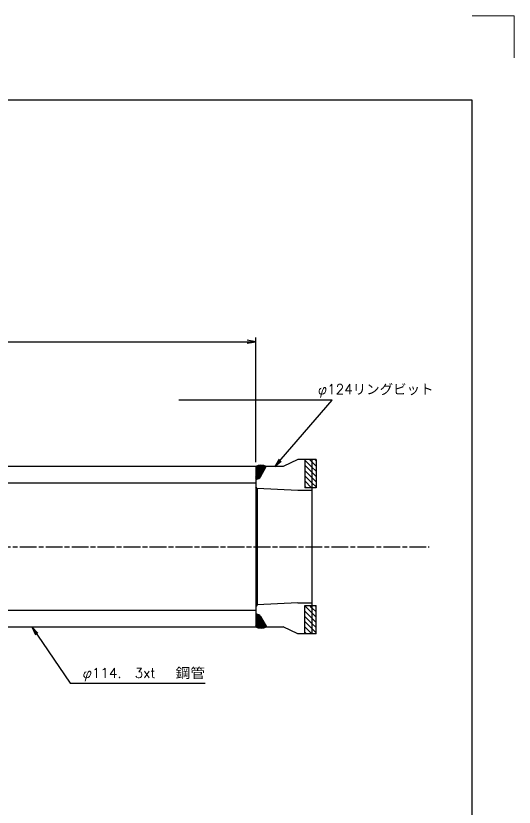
# Model space of a CAD drawing. Units: millimetres at full size, sheet at 1:1; details may follow other scales. Extents: x -1027 to 755, y 2526 to 3786.
# Drawn here: x 400 to 755, y 3222 to 3786 of the extents above; entities that cross this region are included whole.
import ezdxf
from ezdxf.enums import TextEntityAlignment as Align

# ---------------------------------------------------------------- set-up
doc = ezdxf.new("R2010")
doc.units = ezdxf.units.MM
doc.linetypes.add('CHAIN', pattern=[18.5, 12, -1.5, 3.5, -1.5])
for name, color, linetype, lineweight in [('06寸法注記', 7, 'Continuous', 25), ('7枠', 7, 'Continuous', 25), ('AM_VIEWS', 1, 'Continuous', 15), ('中心線', 1, 'CHAIN', 25), ('実線中', 7, 'Continuous', 25), ('細線', 81, 'Continuous', 25)]:
    doc.layers.add(name, color=color, linetype=linetype, lineweight=lineweight)
doc.styles.add('simplex.shx', font='')
doc.styles.get('simplex.shx').set_extended_font_data('simplex.shx')

# ---------------------------------------------------------------- blocks, each defined once
blk = doc.blocks.new('open_arrow')
at = {"color": 0, "linetype": 'Continuous', "lineweight": -2}
blk.add_lwpolyline([(7.5, 1.25), (0, 0), (7.5, -1.25)], dxfattribs=at)

msp = doc.modelspace()

# ---------------------------------------------------------------- linework, layer by layer
at = {"layer": '06寸法注記'}
for p, q in [((571.092, 3467.84), (571.092, 3556.713)), ((-12.313, 3553.713), (571.092, 3553.713))]:
    msp.add_line(p, q, dxfattribs=at)
for points in [[(584.679, 3464.84), (625.67, 3512.126), (619.67, 3512.126), (516.464, 3512.126)], [(411.731, 3350.54), (438.87, 3310.407), (444.87, 3310.407), (535.093, 3310.407)]]:
    msp.add_lwpolyline(points, dxfattribs=at)
at = {"layer": '7枠'}
for p, q in [((725.191, 3725.803), (-951.809, 3725.803)), ((725.191, 2555.803), (725.191, 3725.803))]:
    msp.add_line(p, q, dxfattribs=at)
at = {"layer": 'AM_VIEWS'}
for p, q in [((725.191, 3785.803), (755.191, 3785.803)), ((755.191, 3785.803), (755.191, 3755.803))]:
    msp.add_line(p, q, dxfattribs=at)
at = {"layer": '中心線'}
msp.add_line((-59.45, 3407.69), (694.652, 3407.69), dxfattribs=at)
at = {"layer": '実線中'}
for p, q in [((601.092, 3469.69), (590.691, 3464.84)), ((614.092, 3469.69), (601.092, 3469.69)), ((606.092, 3469.69), (606.092, 3449.69)), ((611.092, 3469.69), (611.092, 3367.69)), ((614.092, 3469.69), (614.092, 3449.69)), ((571.092, 3464.84), (334.447, 3464.84)), ((571.092, 3464.84), (571.092, 3350.54)), ((574.458, 3457.34), (578.667, 3464.84)), ((590.691, 3464.84), (578.667, 3464.84)), ((571.592, 3455.84), (571.092, 3455.84)), ((571.592, 3455.84), (571.86, 3455.84)), ((571.092, 3452.84), (329.979, 3452.84)), ((572.091, 3449.235), (571.092, 3450.288)), ((614.092, 3449.69), (606.092, 3449.69)), ((572.091, 3449.235), (572.091, 3366.17)), ((601.092, 3447.69), (572.091, 3449.235)), ((611.092, 3447.69), (601.092, 3447.69)), ((572.091, 3366.17), (571.092, 3365.117)), ((601.092, 3367.69), (572.091, 3366.17)), ((601.092, 3367.69), (611.092, 3367.69)), ((606.092, 3365.69), (614.092, 3365.69)), ((606.092, 3345.69), (606.092, 3365.69)), ((611.092, 3367.69), (611.092, 3345.69)), ((614.092, 3345.69), (614.092, 3365.69)), ((335.29, 3362.54), (571.092, 3362.54)), ((571.592, 3359.54), (571.092, 3359.54)), ((571.592, 3359.54), (571.86, 3359.54)), ((574.458, 3358.04), (578.788, 3350.54)), ((331.221, 3350.54), (571.092, 3350.54)), ((578.288, 3350.54), (590.691, 3350.54)), ((601.092, 3345.69), (590.691, 3350.54)), ((614.092, 3345.69), (601.092, 3345.69))]:
    msp.add_line(p, q, dxfattribs=at)
for centre, radius, start, end in [((574.88, 3456.918), 8.781, 64.44769, 115.55231), ((571.86, 3458.84), 3, 270, 330), ((571.86, 3356.54), 3, 30, 90), ((574.94, 3358.733), 9.052, 244.84353, 295.15647)]:
    msp.add_arc(centre, radius, start, end, dxfattribs=at)
at = {"layer": '細線'}
for p, q in [((611.092, 3464.41), (606.092, 3469.41)), ((611.092, 3468.123), (609.525, 3469.69)), ((614.092, 3465.123), (611.092, 3468.123)), ((614.092, 3468.835), (613.238, 3469.69)), ((575.864, 3459.844), (571.092, 3464.616)), ((575.737, 3459.618), (571.092, 3464.262)), ((575.61, 3459.391), (571.092, 3463.909)), ((575.483, 3459.165), (571.092, 3463.555)), ((575.355, 3458.938), (571.092, 3463.201)), ((575.228, 3458.712), (571.092, 3462.848)), ((575.101, 3458.485), (571.092, 3462.494)), ((574.974, 3458.259), (571.092, 3462.141)), ((574.847, 3458.032), (571.092, 3461.787)), ((574.72, 3457.806), (571.092, 3461.434)), ((574.593, 3457.579), (571.092, 3461.08)), ((575.991, 3460.071), (571.18, 3464.881)), ((576.118, 3460.297), (571.425, 3464.99)), ((576.245, 3460.524), (571.676, 3465.093)), ((576.372, 3460.75), (571.933, 3465.189)), ((576.499, 3460.976), (572.197, 3465.279)), ((576.626, 3461.203), (572.468, 3465.361)), ((576.753, 3461.429), (572.747, 3465.436)), ((576.88, 3461.656), (573.034, 3465.502)), ((577.008, 3461.882), (573.329, 3465.561)), ((577.135, 3462.109), (573.634, 3465.61)), ((577.262, 3462.335), (573.948, 3465.649)), ((577.389, 3462.562), (574.273, 3465.678)), ((577.516, 3462.788), (574.61, 3465.694)), ((577.643, 3463.015), (574.96, 3465.698)), ((577.77, 3463.241), (575.324, 3465.687)), ((577.897, 3463.468), (575.705, 3465.66)), ((578.024, 3463.694), (576.106, 3465.613)), ((578.151, 3463.921), (576.53, 3465.542)), ((578.278, 3464.147), (576.982, 3465.443)), ((578.406, 3464.373), (577.472, 3465.307)), ((578.533, 3464.6), (578.012, 3465.121)), ((578.66, 3464.826), (578.628, 3464.858)), ((611.092, 3460.698), (606.092, 3465.698)), ((611.092, 3456.986), (606.092, 3461.986)), ((614.092, 3461.41), (611.092, 3464.41)), ((574.466, 3457.353), (571.092, 3460.727)), ((574.329, 3457.136), (571.092, 3460.373)), ((574.177, 3456.934), (571.092, 3460.019)), ((574.01, 3456.748), (571.092, 3459.666)), ((573.829, 3456.576), (571.092, 3459.312)), ((573.632, 3456.419), (571.092, 3458.959)), ((573.42, 3456.277), (571.092, 3458.605)), ((573.192, 3456.152), (571.092, 3458.252)), ((572.947, 3456.043), (571.092, 3457.898)), ((572.682, 3455.955), (571.092, 3457.545)), ((572.395, 3455.888), (571.092, 3457.191)), ((572.082, 3455.848), (571.092, 3456.837)), ((571.736, 3455.84), (571.092, 3456.484)), ((571.383, 3455.84), (571.092, 3456.13)), ((611.092, 3453.273), (606.092, 3458.273)), ((614.092, 3457.698), (611.092, 3460.698)), ((614.092, 3453.986), (611.092, 3456.986)), ((610.964, 3449.69), (606.092, 3454.561)), ((607.251, 3449.69), (606.092, 3450.849)), ((614.092, 3450.273), (611.092, 3453.273)), ((611.092, 3360.466), (606.092, 3365.466)), ((611.092, 3364.178), (609.581, 3365.69)), ((614.092, 3364.89), (613.293, 3365.69)), ((576.911, 3353.792), (571.163, 3359.54)), ((576.428, 3354.628), (571.516, 3359.54)), ((575.945, 3355.465), (571.87, 3359.54)), ((575.462, 3356.301), (572.249, 3359.514)), ((574.979, 3357.138), (572.696, 3359.421)), ((611.092, 3356.753), (606.092, 3361.753)), ((614.092, 3361.178), (611.092, 3364.178)), ((614.092, 3357.466), (611.092, 3360.466)), ((577.394, 3352.955), (571.092, 3359.257)), ((577.877, 3352.119), (571.092, 3358.903)), ((578.36, 3351.282), (571.092, 3358.55)), ((578.761, 3350.527), (571.092, 3358.196)), ((578.517, 3350.418), (571.092, 3357.842)), ((578.267, 3350.314), (571.092, 3357.489)), ((578.01, 3350.217), (571.092, 3357.135)), ((577.747, 3350.127), (571.092, 3356.782)), ((577.477, 3350.044), (571.092, 3356.428)), ((577.2, 3349.968), (571.092, 3356.075)), ((576.915, 3349.899), (571.092, 3355.721)), ((576.621, 3349.839), (571.092, 3355.368)), ((576.32, 3349.787), (571.092, 3355.014)), ((576.008, 3349.744), (571.092, 3354.661)), ((575.687, 3349.712), (571.092, 3354.307)), ((575.355, 3349.691), (571.092, 3353.953)), ((574.496, 3357.974), (573.297, 3359.173)), ((611.092, 3353.041), (606.092, 3358.041)), ((611.092, 3349.329), (606.092, 3354.329)), ((614.092, 3353.753), (611.092, 3356.753)), ((570.54, 3350.54), (570.592, 3350.592)), ((575.011, 3349.681), (571.092, 3353.6)), ((574.653, 3349.686), (571.092, 3353.246)), ((574.28, 3349.705), (571.092, 3352.893)), ((573.889, 3349.742), (571.092, 3352.539)), ((573.478, 3349.8), (571.092, 3352.186)), ((573.042, 3349.882), (571.092, 3351.832)), ((572.575, 3349.996), (571.092, 3351.479)), ((572.069, 3350.149), (571.092, 3351.125)), ((571.506, 3350.358), (571.092, 3350.771)), ((611.019, 3345.69), (606.092, 3350.616)), ((614.092, 3350.041), (611.092, 3353.041)), ((614.092, 3346.329), (611.092, 3349.329)), ((607.307, 3345.69), (606.092, 3346.904))]:
    msp.add_line(p, q, dxfattribs=at)

# ---------------------------------------------------------------- block references
at = {"layer": '06寸法注記', "xscale": 0.8, "yscale": 0.8}
for p, rotation in [((571.092, 3553.713), 180), ((584.679, 3464.84), 49.1), ((411.731, 3350.54), 304.1)]:
    msp.add_blockref('open_arrow', p, dxfattribs=dict(at, rotation=rotation))

# ---------------------------------------------------------------- texts
at = {"layer": '06寸法注記', "style": 'simplex.shx'}
for s, p in [('φ124リングビット', (615.429, 3514.185)), ('φ114.', (447.87, 3312.127)), ('3xt ', (484.898, 3312.127))]:
    msp.add_text(s, height=7.038, dxfattribs=at).set_placement(p, align=Align.BOTTOM_LEFT)
at = {"layer": '06寸法注記', "style": 'simplex.shx', "width": 1.1}
msp.add_text('鋼管', height=7.038, dxfattribs=at).set_placement((513.973, 3312.127), align=Align.BOTTOM_LEFT)

doc.saveas('drawing.dxf')
